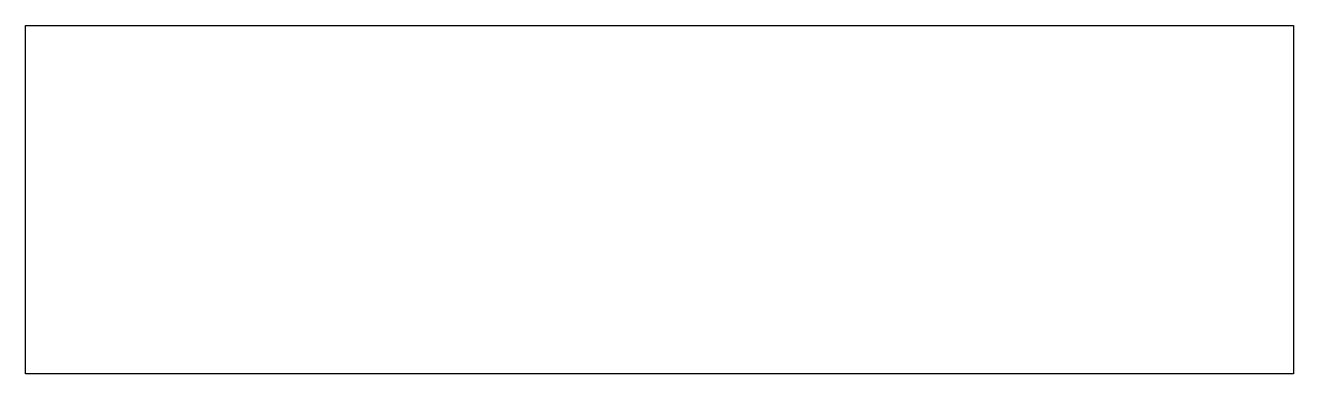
# Model space of a CAD drawing. Header units: millimetres. Extents: x -353 to 7, y 167 to 266.
import ezdxf

# ---------------------------------------------------------------- set-up
doc = ezdxf.new("R2010")
doc.units = ezdxf.units.MM
doc.layers.get('0').update_dxf_attribs({"linetype": 'CONTINUOUS'})

msp = doc.modelspace()

# ---------------------------------------------------------------- linework, layer by layer
msp.add_lwpolyline([(7.5, 167), (-352.5, 167), (-352.5, 266), (7.5, 266)], close=True)

doc.saveas('drawing.dxf')
